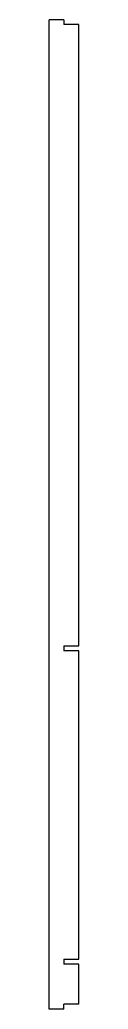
# Model space of a CAD drawing. Header units: millimetres. Extents: x -137 to -125, y -1155 to -760.
import ezdxf

# ---------------------------------------------------------------- set-up
doc = ezdxf.new("R2010")
doc.units = ezdxf.units.MM

msp = doc.modelspace()

# ---------------------------------------------------------------- linework, layer by layer
at = {"color": 7, "linetype": 'Continuous', "lineweight": 25}
for p, q in [((-131.13, -760.1), (-137.13, -760.1)), ((-137.13, -1155), (-137.13, -760.1)), ((-131.13, -760.1), (-131.13, -762)), ((-125.13, -762), (-131.13, -762)), ((-125.13, -1010), (-125.13, -762)), ((-131.13, -1010), (-131.13, -1012)), ((-131.13, -1010), (-125.13, -1010)), ((-125.13, -1012), (-131.13, -1012)), ((-125.13, -1135), (-125.13, -1012)), ((-131.13, -1135), (-131.13, -1137)), ((-131.13, -1135), (-125.13, -1135)), ((-125.13, -1137), (-131.13, -1137)), ((-125.13, -1153), (-125.13, -1137)), ((-131.13, -1155), (-131.13, -1153)), ((-125.13, -1153), (-131.13, -1153)), ((-131.13, -1155), (-137.13, -1155))]:
    msp.add_line(p, q, dxfattribs=at)

doc.saveas('drawing.dxf')
